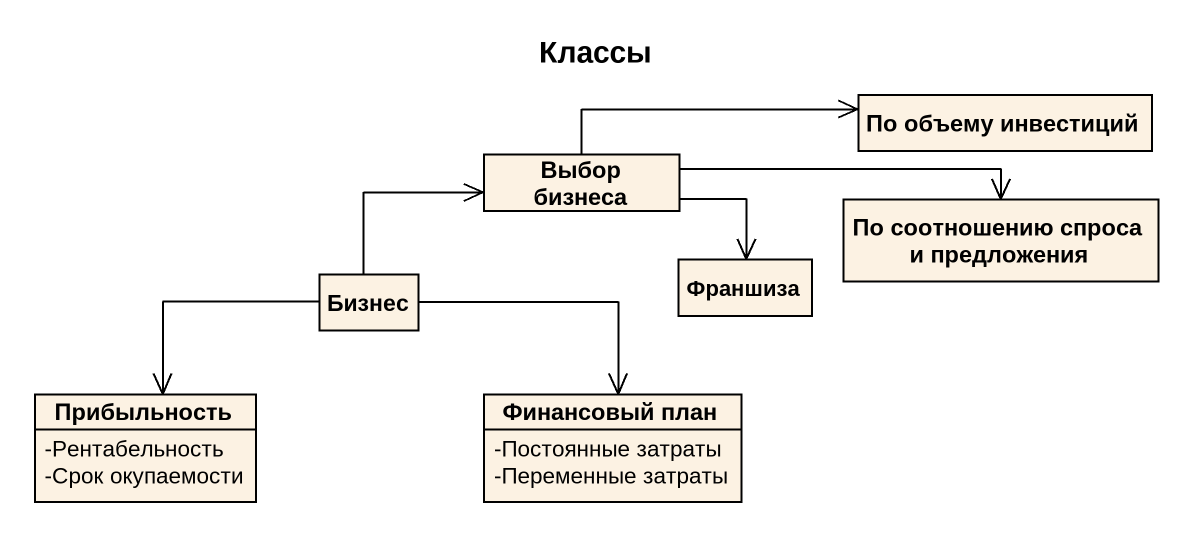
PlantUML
@startuml
title Классы
hide circle
hide empty members
skinparam classAttributeIconSize 0
class "По объему инвестиций" as По_объему_инвестиций
class "Выбор бизнеса" as Выбор_бизнеса
class "По соотношению спроса и предложения" as По_соотношению_спроса_и
class Бизнес
class Франшиза
class Прибыльность {
  -Рентабельность
  -Срок окупаемости
}
class "Финансовый план" as Финансовый_план {
  -Постоянные затраты
  -Переменные затраты
}
Выбор_бизнеса -right-> По_объему_инвестиций
Выбор_бизнеса -right-> По_соотношению_спроса_и
Выбор_бизнеса --> Франшиза
Бизнес -right-> Выбор_бизнеса
Бизнес --> Прибыльность
Бизнес -right-> Финансовый_план
@enduml
